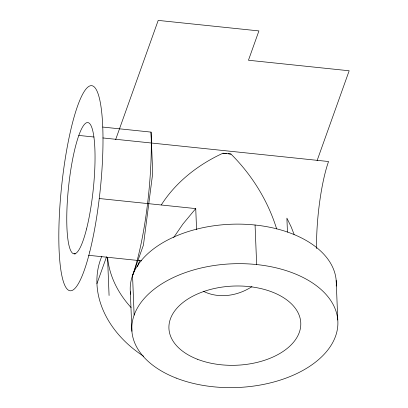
<?xml version="1.0" encoding="UTF-8"?>
<svg xmlns="http://www.w3.org/2000/svg" width="408" height="408" viewBox="0 0 408 408"><rect width="100%" height="100%" fill="white"/><g stroke="black" fill="none" stroke-linecap="round" stroke-linejoin="round"><path stroke-width="0.61" d="M115.663 139.561L158.202 20.4L258.917 30.921L248.452 60.246L349.166 70.773L317.098 160.604M96.956 283.621L106.57 256.693M134.13 315.134L132.544 275.589L143.448 245.04L152.699 173.303L151.042 132.11L102.699 127.056M137.425 266.817L139.771 260.233M173.68 237.507L182.937 224.007L195.738 208.6L99.195 198.512M161.323 204.887C175.96 181.917 198.354 164.521 222.941 153.24L226.384 153.413M251.925 286.62C237.839 295.897 219.03 298.998 203.536 291.368M78.769 135.425L93.988 137.017M102.862 137.945L328.547 161.522A65.984 12.408 -84 0 0 316.577 248.605M222.941 153.24L230.994 154.081C251.874 174.843 267.949 200.751 276.644 228.919M74.072 253.786L75.337 253.919M88.602 255.301L141.668 260.85M228.113 153.627L230.994 154.081M294.142 234.529L291.266 227.098L286.895 218.122L287.456 232.126M336.187 280.464L337.773 320.005M255.066 225.017L256.658 264.562M195.738 208.6L196.579 229.602M130.331 291.761L131.917 331.301M107.549 257.468L109.079 295.489M130.611 294.239A103.102 61.904 -2.3 0 1 230.851 224.252A103.102 61.904 -2.3 0 1 336.218 286.074M151.042 132.11A103.102 19.385 -84 0 1 132.544 275.589M131.09 307.561A103.102 80.136 19.6 0 1 107.61 257.295M143.667 356.286A103.102 80.136 19.6 0 1 101.816 256.27M197.283 359.203A65.984 39.622 -2.3 0 0 300.574 327.226A65.984 39.622 -2.3 0 0 206.683 290.537A65.984 39.622 -2.3 0 0 197.283 359.203M176.154 378.073A103.102 61.904 -2.3 0 0 337.549 328.114A103.102 61.904 -2.3 0 0 190.837 270.779A103.102 61.904 -2.3 0 0 176.154 378.073M89.729 251.915A103.102 19.385 -84 0 0 93.973 86.7A103.102 19.385 -84 0 0 58.966 225.843A103.102 19.385 -84 0 0 89.729 251.915M86.547 228.959A65.984 12.408 -84 0 0 89.26 123.221A65.984 12.408 -84 0 0 66.856 212.272A65.984 12.408 -84 0 0 86.547 228.959"/></g></svg>
